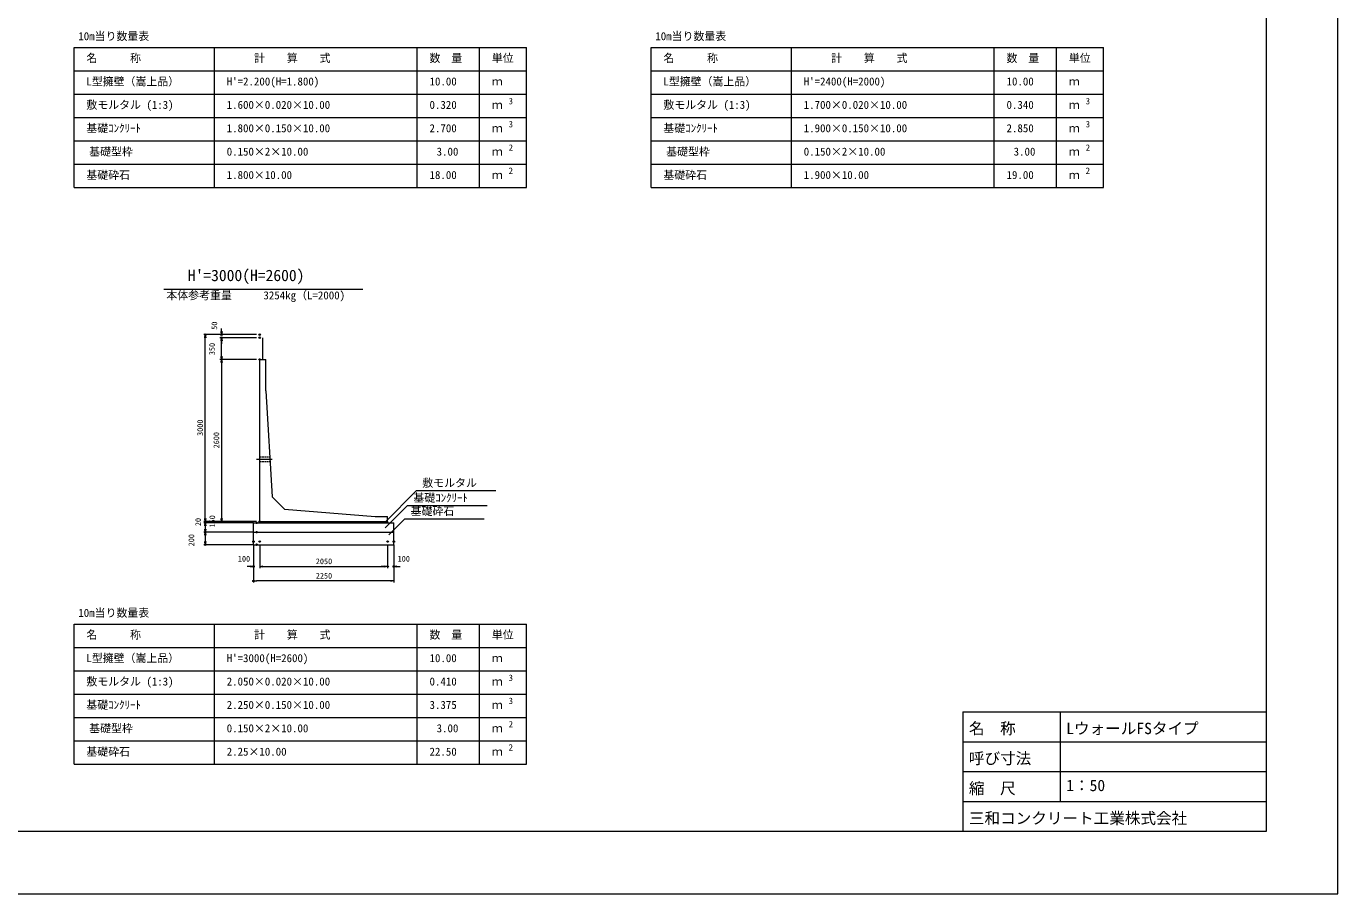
# Model space of a CAD drawing. Units: millimetres on the paper. Extents: x 0 to 841, y -307 to 901.
# Drawn here: x 420.5 to 841, y 306.8 to 585.1 of the extents above; entities that cross this region are included whole.
import ezdxf
from ezdxf.enums import TextEntityAlignment as Align

# ---------------------------------------------------------------- set-up
doc = ezdxf.new("R2010")
doc.units = ezdxf.units.MM
doc.header["$PDMODE"] = 32
doc.header["$PDSIZE"] = 0.5
doc.linetypes.add('USER1', pattern=[1.125, 0.75, -0.125, 0.125, -0.125])
doc.linetypes.add('USER2', pattern=[0.375, 0.25, -0.125])
for name, color, linetype, lineweight in [('D-MTR-FRAM（材料表図枠）', 2, 'Continuous', 18), ('D-STR-DIM（寸法）', 7, 'Continuous', 18), ('D-STR-HTXT（旗揚げ）', 7, 'Continuous', 18), ('D-STR-STR1（構造物）', 4, 'Continuous', 18), ('D-STR-STRn（構造物）', 7, 'Continuous', 18), ('D-STR（構造物外形線）', 1, 'Continuous', 18), ('D-TTL(外枠）', 2, 'Continuous', 18), ('DEFPOINTS_2', 8, 'Continuous', 18)]:
    doc.layers.add(name, color=color, linetype=linetype, lineweight=lineweight)
for name, color, linetype in [('D-MTR-TXT(文字列）', 7, 'Continuous'), ('D-MTR（材料表タイトル）', 7, 'Continuous'), ('D-STR-TXT（文字）', 7, 'Continuous'), ('D-TTL-TXT（文字）', 7, 'Continuous')]:
    doc.layers.add(name, color=color, linetype=linetype)
doc.styles.add('ＭＳ ゴシック', font='')
doc.styles.get('ＭＳ ゴシック').set_extended_font_data('MS Gothic')

# ---------------------------------------------------------------- blocks, each defined once
blk = doc.blocks.new('-000--000-_OPEN')
at = {"color": 7, "linetype": 'Continuous', "lineweight": 18}
for p, q in [((-1, 0.167), (0, 0)), ((0, 0), (-1, -0.167)), ((0, 0), (-1, 0))]:
    blk.add_line(p, q, dxfattribs=at)

msp = doc.modelspace()

# ---------------------------------------------------------------- linework, layer by layer
at = {"layer": 'D-MTR-FRAM（材料表図枠）'}
for p, q in [((435.853, 578.33), (580.853, 578.33)), ((435.853, 533.33), (435.853, 578.33)), ((480.853, 533.33), (480.853, 578.33)), ((545.853, 533.33), (545.853, 578.33)), ((565.853, 546.33), (565.853, 578.33)), ((565.853, 533.33), (565.853, 578.33)), ((580.853, 533.33), (580.853, 578.33)), ((620.853, 578.33), (765.853, 578.33)), ((620.853, 533.33), (620.853, 578.33)), ((665.853, 533.33), (665.853, 578.33)), ((730.853, 533.33), (730.853, 578.33)), ((750.853, 546.33), (750.853, 578.33)), ((750.853, 533.33), (750.853, 578.33)), ((765.853, 533.33), (765.853, 578.33)), ((435.853, 570.83), (580.853, 570.83)), ((620.853, 570.83), (765.853, 570.83)), ((435.853, 563.33), (580.853, 563.33)), ((620.853, 563.33), (765.853, 563.33)), ((435.853, 555.83), (580.853, 555.83)), ((620.853, 555.83), (765.853, 555.83)), ((435.853, 548.33), (580.853, 548.33)), ((620.853, 548.33), (765.853, 548.33)), ((435.853, 540.83), (580.853, 540.83)), ((620.853, 540.83), (765.853, 540.83)), ((435.853, 533.33), (580.853, 533.33)), ((620.853, 533.33), (765.853, 533.33)), ((435.853, 393.33), (580.853, 393.33)), ((435.853, 348.33), (435.853, 393.33)), ((480.853, 348.33), (480.853, 393.33)), ((545.853, 348.33), (545.853, 393.33)), ((565.853, 361.33), (565.853, 393.33)), ((565.853, 348.33), (565.853, 393.33)), ((580.853, 348.33), (580.853, 393.33)), ((435.853, 385.83), (580.853, 385.83)), ((435.853, 378.33), (580.853, 378.33)), ((435.853, 370.83), (580.853, 370.83)), ((435.853, 363.33), (580.853, 363.33)), ((435.853, 355.83), (580.853, 355.83)), ((435.853, 348.33), (580.853, 348.33))]:
    msp.add_line(p, q, dxfattribs=at)
at = {"layer": 'D-STR-DIM（寸法）'}
for p, q in [((483.116, 487.186), (483.116, 488.186)), ((494.351, 486.186), (477.401, 486.186)), ((477.901, 427.186), (477.901, 485.186)), ((494.351, 486.186), (482.616, 486.186)), ((494.351, 485.186), (482.616, 485.186)), ((494.351, 485.186), (482.616, 485.186)), ((483.116, 479.186), (483.116, 484.186)), ((483.116, 484.186), (483.116, 483.186)), ((494.351, 478.186), (482.616, 478.186)), ((494.351, 478.186), (482.616, 478.186)), ((483.116, 477.186), (483.116, 427.186)), ((494.351, 426.186), (477.401, 426.186)), ((494.351, 426.186), (477.401, 426.186)), ((493.351, 425.786), (477.401, 425.786)), ((493.351, 425.786), (477.401, 425.786)), ((477.901, 427.186), (477.901, 428.186)), ((477.901, 424.786), (477.901, 423.786)), ((477.901, 424.786), (477.901, 423.786)), ((494.351, 426.186), (482.616, 426.186)), ((493.351, 422.786), (477.401, 422.786)), ((493.351, 422.786), (477.401, 422.786)), ((477.901, 421.786), (477.901, 419.786)), ((493.351, 418.786), (477.401, 418.786)), ((493.351, 418.786), (493.351, 406.656)), ((493.351, 418.786), (493.351, 411.283)), ((495.351, 418.786), (495.351, 411.283)), ((495.351, 418.786), (495.351, 411.283)), ((536.351, 418.786), (536.351, 411.283)), ((536.351, 418.786), (536.351, 411.283)), ((538.351, 418.786), (538.351, 406.656)), ((538.351, 418.786), (538.351, 411.283)), ((492.351, 411.783), (491.351, 411.783)), ((496.351, 411.783), (535.351, 411.783)), ((496.351, 411.783), (497.351, 411.783)), ((535.351, 411.783), (534.351, 411.783)), ((539.351, 411.783), (540.351, 411.783)), ((537.351, 407.156), (494.351, 407.156))]:
    msp.add_line(p, q, dxfattribs=at)
for p in [(477.901, 486.186), (483.116, 486.186), (483.116, 485.186), (495.351, 486.186), (495.351, 486.186), (495.351, 485.186), (495.351, 485.186), (495.351, 478.186), (495.351, 478.186), (477.901, 425.786), (483.116, 426.186), (494.351, 425.786), (494.351, 425.786), (495.351, 426.186), (495.351, 426.186), (495.351, 426.186), (477.901, 422.786), (494.351, 422.786), (494.351, 422.786), (477.901, 418.786), (493.351, 419.786), (493.351, 419.786), (494.351, 418.786), (495.351, 419.786), (495.351, 419.786), (536.351, 419.786), (536.351, 419.786), (538.351, 419.786), (538.351, 419.786), (493.351, 411.783), (536.351, 411.783), (538.351, 411.783), (493.351, 407.156)]:
    msp.add_point(p, dxfattribs=at)
at = {"layer": 'D-STR-HTXT（旗揚げ）'}
for p, q in [((464.596, 500.786), (528.379, 500.786)), ((535.572, 426.039), (545.489, 436.051)), ((571.088, 436.051), (545.489, 436.051)), ((535.572, 424.134), (542.632, 431.262)), ((568.23, 431.262), (542.632, 431.262)), ((536.713, 421.907), (541.744, 426.987)), ((567.343, 426.987), (541.744, 426.987))]:
    msp.add_line(p, q, dxfattribs=at)
at = {"layer": 'D-STR-STR1（構造物）'}
msp.add_line((496.351, 478.186), (496.351, 485.186), dxfattribs=at)
at = {"layer": 'D-STR-STRn（構造物）', "linetype": 'USER1'}
msp.add_line((494.351, 446.186), (499.367, 446.186), dxfattribs=at)
at = {"layer": 'D-STR-STRn（構造物）', "linetype": 'USER2'}
for p, q in [((495.351, 446.936), (498.601, 446.936)), ((495.351, 445.436), (498.689, 445.436))]:
    msp.add_line(p, q, dxfattribs=at)
at = {"layer": 'D-STR-STRn（構造物）'}
for p, q in [((493.351, 418.786), (493.351, 425.786)), ((493.351, 425.786), (538.351, 425.786)), ((495.351, 426.186), (495.351, 425.786)), ((536.351, 426.186), (536.351, 425.786)), ((538.351, 418.786), (538.351, 425.786)), ((493.351, 422.786), (538.351, 422.786)), ((493.351, 418.786), (538.351, 418.786))]:
    msp.add_line(p, q, dxfattribs=at)
at = {"layer": 'D-STR（構造物外形線）'}
for p, q in [((495.351, 478.186), (497.351, 478.186)), ((495.351, 426.186), (495.351, 478.186)), ((497.351, 468.186), (497.351, 478.186)), ((497.351, 468.186), (499.351, 434.186)), ((499.351, 434.186), (503.351, 430.186)), ((503.351, 430.186), (532.351, 427.786)), ((495.351, 426.186), (536.351, 426.186)), ((532.351, 427.786), (536.351, 427.786)), ((536.351, 426.186), (536.351, 427.786))]:
    msp.add_line(p, q, dxfattribs=at)
at = {"layer": 'D-TTL(外枠）'}
for p, q in [((818, 880.786), (818, 326.786)), ((720.8, 365.186), (818, 365.186)), ((720.8, 365.186), (720.8, 326.786)), ((752, 365.186), (752, 336.386)), ((720.8, 355.586), (818, 355.586)), ((720.8, 345.986), (818, 345.986)), ((720.8, 336.386), (818, 336.386)), ((818, 326.786), (23, 326.786))]:
    msp.add_line(p, q, dxfattribs=at)
at = {"layer": 'DEFPOINTS_2'}
for p, q in [((841, 306.786), (841, 900.786)), ((0, 306.786), (841, 306.786))]:
    msp.add_line(p, q, dxfattribs=at)

# ---------------------------------------------------------------- block references
at = {"layer": 'D-STR-DIM（寸法）'}
for p, rotation in [((477.901, 486.186), 90), ((483.116, 486.186), 270), ((483.116, 485.186), 90), ((483.116, 485.186), 90), ((483.116, 478.186), 270), ((483.116, 478.186), 90), ((477.901, 426.186), 270), ((477.901, 426.186), 270), ((477.901, 425.786), 90), ((477.901, 425.786), 90), ((483.116, 426.186), 270), ((477.901, 422.786), 270), ((477.901, 422.786), 90), ((477.901, 418.786), 270), ((495.351, 411.783), 180), ((495.351, 411.783), 180), ((538.351, 411.783), 180), ((493.351, 407.156), 180)]:
    msp.add_blockref('-000--000-_OPEN', p, dxfattribs=dict(at, rotation=rotation))
for p in [(493.351, 411.783), (536.351, 411.783), (536.351, 411.783), (538.351, 407.156)]:
    msp.add_blockref('-000--000-_OPEN', p, dxfattribs=at)

# ---------------------------------------------------------------- texts
at = {"layer": 'D-MTR-TXT(文字列）', "style": 'ＭＳ ゴシック'}
for s, height, p in [('名\u3000\u3000\u3000称', 2.566, (439.775, 572.83)), ('計\u3000\u3000算\u3000\u3000式', 2.566, (493.553, 572.83)), ('数\u3000量', 2.566, (549.775, 572.83)), ('単位', 2.566, (569.775, 572.83)), ('名\u3000\u3000\u3000称', 2.566, (624.775, 572.83)), ('計\u3000\u3000算\u3000\u3000式', 2.566, (678.553, 572.83)), ('数\u3000量', 2.566, (734.775, 572.83)), ('単位', 2.566, (754.775, 572.83)), ('L型擁壁（嵩上品）', 2.566, (439.775, 565.33)), ("H'=2.200(H=1.800)", 2.566, (484.775, 565.33)), ('10.00', 2.566, (549.802, 565.33)), ('ｍ', 2.566, (569.775, 565.33)), ('L型擁壁（嵩上品）', 2.566, (624.775, 565.33)), ("H'=2400(H=2000)", 2.566, (669.775, 565.33)), ('10.00', 2.566, (734.802, 565.33)), ('ｍ', 2.566, (754.775, 565.33)), ('敷モルタル (1:3)', 2.566, (439.775, 557.83)), ('1.600×0.020×10.00', 2.566, (484.775, 557.83)), ('0.320', 2.566, (549.802, 557.83)), ('ｍ', 2.566, (569.775, 557.83)), ('3', 2.053, (575.177, 559.43)), ('敷モルタル (1:3)', 2.566, (624.775, 557.83)), ('1.700×0.020×10.00', 2.566, (669.775, 557.83)), ('0.340', 2.566, (734.802, 557.83)), ('ｍ', 2.566, (754.775, 557.83)), ('3', 2.053, (760.177, 559.43)), ('基礎ｺﾝｸﾘｰﾄ', 2.566, (439.775, 550.33)), ('1.800×0.150×10.00', 2.566, (484.775, 550.33)), ('2.700', 2.566, (549.802, 550.33)), ('ｍ', 2.566, (569.775, 550.33)), ('3', 2.053, (575.177, 552.03)), ('基礎ｺﾝｸﾘｰﾄ', 2.566, (624.775, 550.33)), ('1.900×0.150×10.00', 2.566, (669.775, 550.33)), ('2.850', 2.566, (734.802, 550.33)), ('ｍ', 2.566, (754.775, 550.33)), ('3', 2.053, (760.177, 552.03)), ('2', 2.053, (575.177, 544.53)), ('2', 2.053, (760.177, 544.53)), ('基礎型枠', 2.566, (440.675, 542.83)), ('0.150×2×10.00', 2.566, (484.775, 542.83)), ('3.00', 2.566, (552.076, 542.83)), ('ｍ', 2.566, (569.775, 542.83)), ('基礎型枠', 2.566, (625.675, 542.83)), ('0.150×2×10.00', 2.566, (669.775, 542.83)), ('3.00', 2.566, (737.076, 542.83)), ('ｍ', 2.566, (754.775, 542.83)), ('基礎砕石', 2.566, (439.775, 535.33)), ('1.800×10.00', 2.566, (484.775, 535.33)), ('18.00', 2.566, (549.802, 535.33)), ('2', 2.053, (575.177, 537.13)), ('基礎砕石', 2.566, (624.775, 535.33)), ('1.900×10.00', 2.566, (669.775, 535.33)), ('19.00', 2.566, (734.802, 535.33)), ('2', 2.053, (760.177, 537.13)), ('ｍ', 2.566, (569.775, 535.33)), ('ｍ', 2.566, (754.775, 535.33)), ('本体参考重量', 2.566, (465.427, 496.719)), ('3254kg（L=2000)', 2.566, (496.546, 496.719)), ('名\u3000\u3000\u3000称', 2.566, (439.775, 387.83)), ('計\u3000\u3000算\u3000\u3000式', 2.566, (493.553, 387.83)), ('数\u3000量', 2.566, (549.775, 387.83)), ('単位', 2.566, (569.775, 387.83)), ('L型擁壁（嵩上品）', 2.566, (439.775, 380.33)), ("H'=3000(H=2600)", 2.566, (484.775, 380.33)), ('10.00', 2.566, (549.802, 380.33)), ('ｍ', 2.566, (569.775, 380.33)), ('敷モルタル (1:3)', 2.566, (439.775, 372.83)), ('2.050×0.020×10.00', 2.566, (484.775, 372.83)), ('0.410', 2.566, (549.802, 372.83)), ('ｍ', 2.566, (569.775, 372.83)), ('3', 2.053, (575.177, 374.43)), ('基礎ｺﾝｸﾘｰﾄ', 2.566, (439.775, 365.33)), ('2.250×0.150×10.00', 2.566, (484.775, 365.33)), ('3.375', 2.566, (549.802, 365.33)), ('ｍ', 2.566, (569.775, 365.33)), ('3', 2.053, (575.177, 367.03)), ('2', 2.053, (575.177, 359.53)), ('基礎型枠', 2.566, (440.675, 357.83)), ('0.150×2×10.00', 2.566, (484.775, 357.83)), ('3.00', 2.566, (552.076, 357.83)), ('ｍ', 2.566, (569.775, 357.83)), ('基礎砕石', 2.566, (439.775, 350.33)), ('2.25×10.00', 2.566, (484.775, 350.33)), ('22.50', 2.566, (549.802, 350.33)), ('2', 2.053, (575.177, 352.13)), ('ｍ', 2.566, (569.775, 350.33))]:
    msp.add_text(s, height=height, dxfattribs=at).set_placement(p, align=Align.BOTTOM_LEFT)
at = {"layer": 'D-MTR（材料表タイトル）', "style": 'ＭＳ ゴシック'}
for p in [(437.195, 579.855), (622.195, 579.855), (437.195, 394.855)]:
    msp.add_text('10m当り数量表', height=2.566, dxfattribs=at).set_placement(p, align=Align.BOTTOM_LEFT)
at = {"layer": 'D-STR-DIM（寸法）', "style": 'ＭＳ ゴシック'}
for s, p in [('50', (482.258, 487.725)), ('350', (481.532, 479.593)), ('3000', (477.701, 453.686)), ('2600', (482.916, 449.686)), ('20', (477.101, 424.736)), ('150', (481.603, 424.311)), ('200', (474.901, 418.26))]:
    msp.add_text(s, height=1.833, rotation=90, dxfattribs=at).set_placement(p, align=Align.BOTTOM_LEFT)
for s, p in [('100', (488.364, 412.796)), ('2050', (513.351, 411.983)), ('100', (539.588, 412.796)), ('2250', (513.351, 407.356))]:
    msp.add_text(s, height=1.833, dxfattribs=at).set_placement(p, align=Align.BOTTOM_LEFT)
at = {"layer": 'D-STR-TXT（文字）', "style": 'ＭＳ ゴシック'}
for s, p in [('敷モルタル', (547.489, 436.551)), ('基礎ｺﾝｸﾘｰﾄ', (544.632, 431.762)), ('基礎砕石', (543.744, 427.487))]:
    msp.add_text(s, height=2.566, dxfattribs=at).set_placement(p, align=Align.BOTTOM_LEFT)
at = {"layer": 'D-TTL-TXT（文字）', "style": 'ＭＳ ゴシック'}
for s, p in [("H'=3000(H=2600)", (472.295, 502.234)), ('名\u3000称', (722.731, 356.899)), ('LウォールFSタイプ', (753.931, 356.899)), ('呼び寸法', (722.731, 347.299)), ('縮\u3000尺', (722.731, 337.699)), ('1：50', (753.931, 338.613)), ('三和コンクリート工業株式会社', (722.731, 328.099))]:
    msp.add_text(s, height=3.666, dxfattribs=at).set_placement(p, align=Align.BOTTOM_LEFT)

doc.saveas('drawing.dxf')
